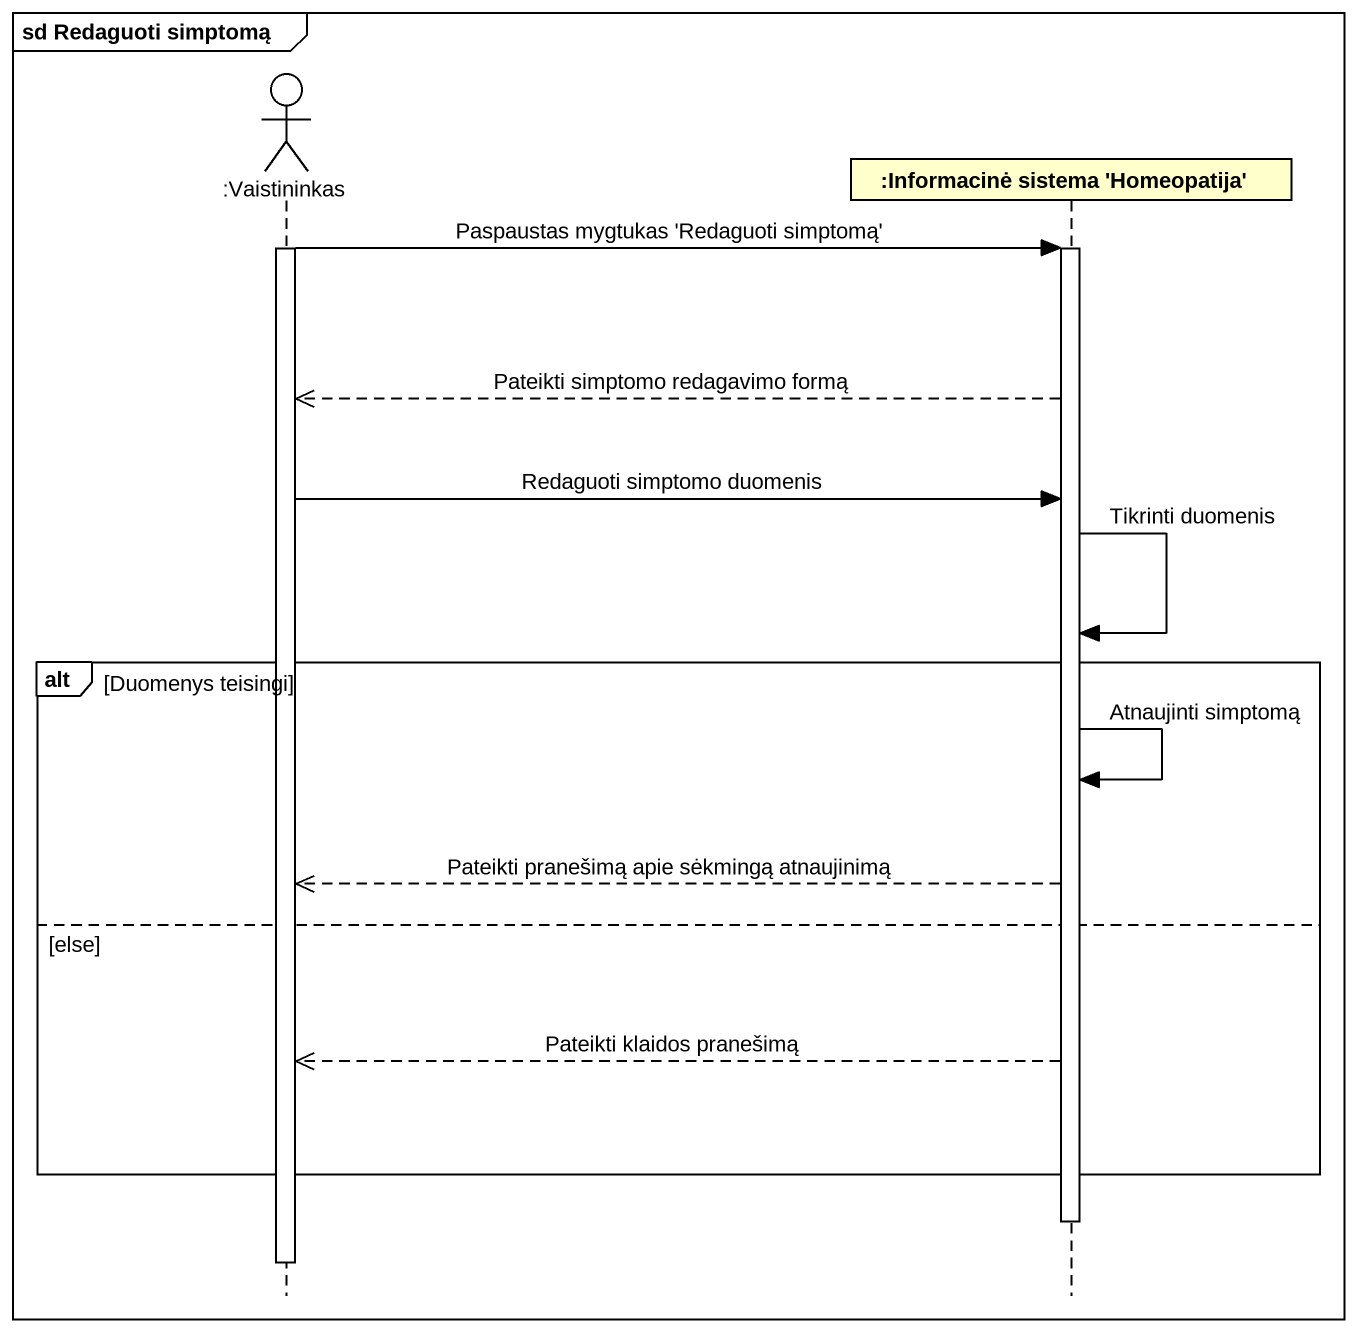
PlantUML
@startuml
mainframe sd Redaguoti simptomą
hide footbox
actor ":Vaistininkas" as Vaistininkas
participant ":Informacinė sistema 'Homeopatija'" as Informacinė_sistema

activate Vaistininkas
Vaistininkas -> Informacinė_sistema : Paspaustas mygtukas 'Redaguoti simptomą'
activate Informacinė_sistema
Informacinė_sistema -->> Vaistininkas : Pateikti simptomo redagavimo formą
Vaistininkas -> Informacinė_sistema : Redaguoti simptomo duomenis
Informacinė_sistema -> Informacinė_sistema : Tikrinti duomenis
alt Duomenys teisingi
  Informacinė_sistema -> Informacinė_sistema : Atnaujinti simptomą
  Informacinė_sistema -->> Vaistininkas : Pateikti pranešimą apie sėkmingą atnaujinimą
else else
  Informacinė_sistema -->> Vaistininkas : Pateikti klaidos pranešimą
end
deactivate Informacinė_sistema
deactivate Vaistininkas
@enduml
